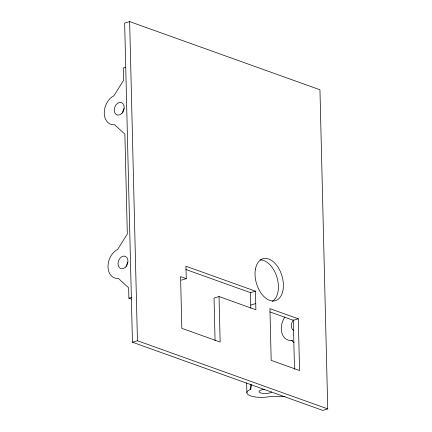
<?xml version="1.0" encoding="UTF-8"?>
<svg xmlns="http://www.w3.org/2000/svg" width="432" height="432" viewBox="0 0 432 432"><rect width="100%" height="100%" fill="white"/><g stroke="black" fill="none" stroke-linecap="round" stroke-linejoin="round"><path stroke-width="0.65" d="M285.028 396.506L270.497 396.452A15.493 5.017 -1.4 0 1 250.582 395.869A15.493 5.017 -1.4 0 1 250.636 389.335L251.813 384.518M129.643 21.6L124.648 23.09L132.451 342.23L322.753 410.4L327.742 408.91L319.945 89.77L129.643 21.6L137.441 340.745L327.742 408.91M125.68 67.246L123.26 67.97L123.563 80.379L113.886 95.769A15.493 11.227 -70.3 0 0 104.258 113.227A15.493 11.227 -70.3 0 0 114.593 124.729L124.88 134.163L127.321 234.041L117.639 249.426A15.493 11.227 -70.3 0 0 108.011 266.884A15.493 11.227 -70.3 0 0 118.346 278.386L128.633 287.82L128.887 298.166L131.317 299.036M181.256 280.147L186.246 278.656L185.944 266.247L255.436 291.152L255.895 309.771L219.029 296.552L214.034 298.037L215.082 340.87M128.887 298.166L131.306 297.443M186.003 269.546L250.441 292.642L255.436 291.152M250.825 308.156L250.744 305.051L255.739 303.566M132.451 342.23L137.441 340.745M269.978 311.942L293.306 320.301L298.296 318.811L299.56 370.526L271.188 360.358L269.924 308.648L298.296 318.811M186.246 278.656L180.571 276.626L181.834 328.336L220.142 342.058L219.029 296.552M284.828 317.039A15.493 11.227 -70.3 0 0 281.907 333.067A15.493 11.227 -70.3 0 0 291.627 340.459L292.842 340.891M291.627 340.459L294.079 342.706M293.306 320.301L294.505 369.328M250.441 292.642L250.744 305.051M250.506 384.113L250.636 389.335M246.64 382.882L246.877 392.683M293.9 330.61A6.561 4.757 -70.3 0 1 293.636 319.858M122.758 112.752A6.561 4.757 -70.3 0 1 124.108 108.475M126.511 266.409A6.561 4.757 -70.3 0 1 127.861 262.132M260.064 259.88A21.87 13.3 73.4 0 1 277.009 277.501A21.87 13.3 73.4 0 1 272.268 301.352M271.739 391.981A6.561 2.128 -1.4 0 1 260.566 392.893A6.561 2.128 -1.4 0 1 264.368 389.34M121.856 113.389A6.561 4.757 -70.3 0 0 121.597 102.643A6.561 4.757 -70.3 0 0 114.242 110.246A6.561 4.757 -70.3 0 0 121.856 113.389M125.615 267.052A6.561 4.757 -70.3 0 0 125.35 256.3A6.561 4.757 -70.3 0 0 117.995 263.909A6.561 4.757 -70.3 0 0 125.615 267.052M255.382 269.422A21.87 13.3 73.4 0 0 273.375 300.985A21.87 13.3 73.4 0 0 278.888 268.655A21.87 13.3 73.4 0 0 255.382 269.422"/></g></svg>
